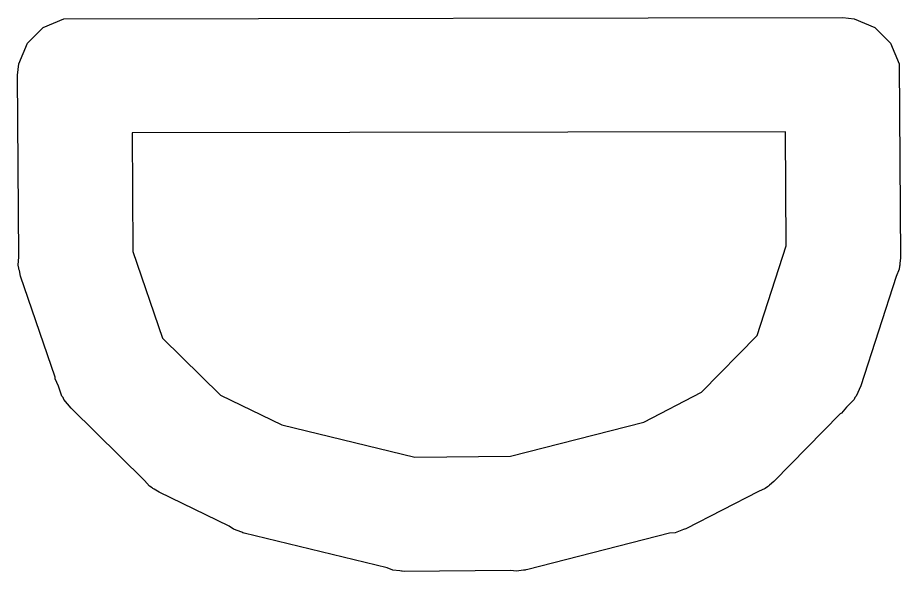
# Model space of a CAD drawing. Extents: x 5.66 to 6.46, y -4.38 to -2.89.
# Drawn here: x 6.0961 to 6.14137, y -3.221 to -3.19259 of the extents above; entities that cross this region are included whole.
import ezdxf

# ---------------------------------------------------------------- set-up
doc = ezdxf.new("R2010")
doc.units = 0
doc.header["$MEASUREMENT"] = 0
doc.layers.add('BLACK', color=7, linetype='CONTINUOUS')

msp = doc.modelspace()

# ---------------------------------------------------------------- linework, layer by layer
at = {"layer": 'BLACK', "linetype": 'CONTINUOUS'}
for p, q in [((6.097408, -3.193092), (6.098472, -3.192651)), ((6.098472, -3.192651), (6.138418, -3.192595)), ((6.138418, -3.192595), (6.138994, -3.192651)), ((6.138994, -3.192651), (6.140059, -3.193092)), ((6.096593, -3.193907), (6.097408, -3.193092)), ((6.140059, -3.193092), (6.140873, -3.193907)), ((6.096152, -3.194971), (6.096593, -3.193907)), ((6.140873, -3.193907), (6.141314, -3.194971)), ((6.096095, -3.195547), (6.096152, -3.194971)), ((6.141314, -3.194971), (6.141371, -3.204921)), ((6.096148, -3.204869), (6.096095, -3.195547)), ((6.135482, -3.198448), (6.101964, -3.198496)), ((6.101964, -3.198496), (6.101999, -3.204583)), ((6.135515, -3.204301), (6.135482, -3.198448)), ((6.101999, -3.204583), (6.103526, -3.209035)), ((6.134029, -3.208892), (6.135515, -3.204301)), ((6.096118, -3.205291), (6.096148, -3.204869)), ((6.141371, -3.204921), (6.141342, -3.205213)), ((6.096152, -3.205437), (6.096118, -3.205291)), ((6.096152, -3.205497), (6.096152, -3.205437)), ((6.096182, -3.205569), (6.096152, -3.205497)), ((6.141314, -3.205497), (6.141161, -3.205866)), ((6.141329, -3.205349), (6.141314, -3.205497)), ((6.141348, -3.205291), (6.141329, -3.205349)), ((6.141342, -3.205213), (6.141348, -3.205291)), ((6.096247, -3.205855), (6.096182, -3.205569)), ((6.098027, -3.211044), (6.096247, -3.205855)), ((6.141161, -3.205866), (6.139345, -3.211479)), ((6.103526, -3.209035), (6.106507, -3.211959)), ((6.131164, -3.211813), (6.134029, -3.208892)), ((6.098027, -3.211122), (6.098027, -3.211044)), ((6.098182, -3.211498), (6.098027, -3.211122)), ((6.098358, -3.212008), (6.098182, -3.211498)), ((6.128206, -3.213337), (6.131164, -3.211813)), ((6.139345, -3.211479), (6.139109, -3.212008)), ((6.098427, -3.212088), (6.098358, -3.212008)), ((6.098468, -3.212186), (6.098427, -3.212088)), ((6.098835, -3.212633), (6.098468, -3.212186)), ((6.106507, -3.211959), (6.109649, -3.213484)), ((6.138998, -3.212186), (6.138615, -3.212577)), ((6.139039, -3.212088), (6.138998, -3.212186)), ((6.139109, -3.212008), (6.139039, -3.212088)), ((6.102605, -3.216332), (6.098835, -3.212633)), ((6.138615, -3.212577), (6.138354, -3.212878)), ((6.138287, -3.212912), (6.134882, -3.216383)), ((6.138354, -3.212878), (6.138287, -3.212912)), ((6.109649, -3.213484), (6.116465, -3.215138)), ((6.121378, -3.215093), (6.128206, -3.213337)), ((6.116465, -3.215138), (6.121378, -3.215093)), ((6.102862, -3.216628), (6.102605, -3.216332)), ((6.102988, -3.216707), (6.102862, -3.216628)), ((6.103032, -3.21675), (6.102988, -3.216707)), ((6.103104, -3.21678), (6.103032, -3.21675)), ((6.103352, -3.216936), (6.103104, -3.21678)), ((6.134434, -3.21675), (6.134087, -3.216894)), ((6.134549, -3.216656), (6.134434, -3.21675)), ((6.134604, -3.216628), (6.134549, -3.216656)), ((6.134655, -3.216569), (6.134604, -3.216628)), ((6.134882, -3.216383), (6.134655, -3.216569)), ((6.106944, -3.218679), (6.103352, -3.216936)), ((6.134087, -3.216894), (6.130365, -3.218811)), ((6.107161, -3.21884), (6.106944, -3.218679)), ((6.107594, -3.218995), (6.107161, -3.21884)), ((6.107642, -3.219018), (6.107594, -3.218995)), ((6.107663, -3.219019), (6.107642, -3.219018)), ((6.107706, -3.219034), (6.107663, -3.219019)), ((6.115043, -3.220816), (6.107706, -3.219034)), ((6.129533, -3.219038), (6.122261, -3.220909)), ((6.129824, -3.219018), (6.129533, -3.219038)), ((6.130256, -3.218852), (6.129824, -3.219018)), ((6.130305, -3.21884), (6.130256, -3.218852)), ((6.130323, -3.218827), (6.130305, -3.21884)), ((6.130365, -3.218811), (6.130323, -3.218827)), ((6.115345, -3.220941), (6.115043, -3.220816)), ((6.115704, -3.220976), (6.115345, -3.220941)), ((6.115777, -3.220994), (6.115704, -3.220976)), ((6.11582, -3.220987), (6.115777, -3.220994)), ((6.115921, -3.220997), (6.11582, -3.220987)), ((6.121377, -3.220947), (6.115921, -3.220997)), ((6.121689, -3.220994), (6.121377, -3.220947)), ((6.122044, -3.220941), (6.121689, -3.220994)), ((6.122121, -3.220941), (6.122044, -3.220941)), ((6.122161, -3.220924), (6.122121, -3.220941)), ((6.122261, -3.220909), (6.122161, -3.220924))]:
    msp.add_line(p, q, dxfattribs=at)

doc.saveas('drawing.dxf')
